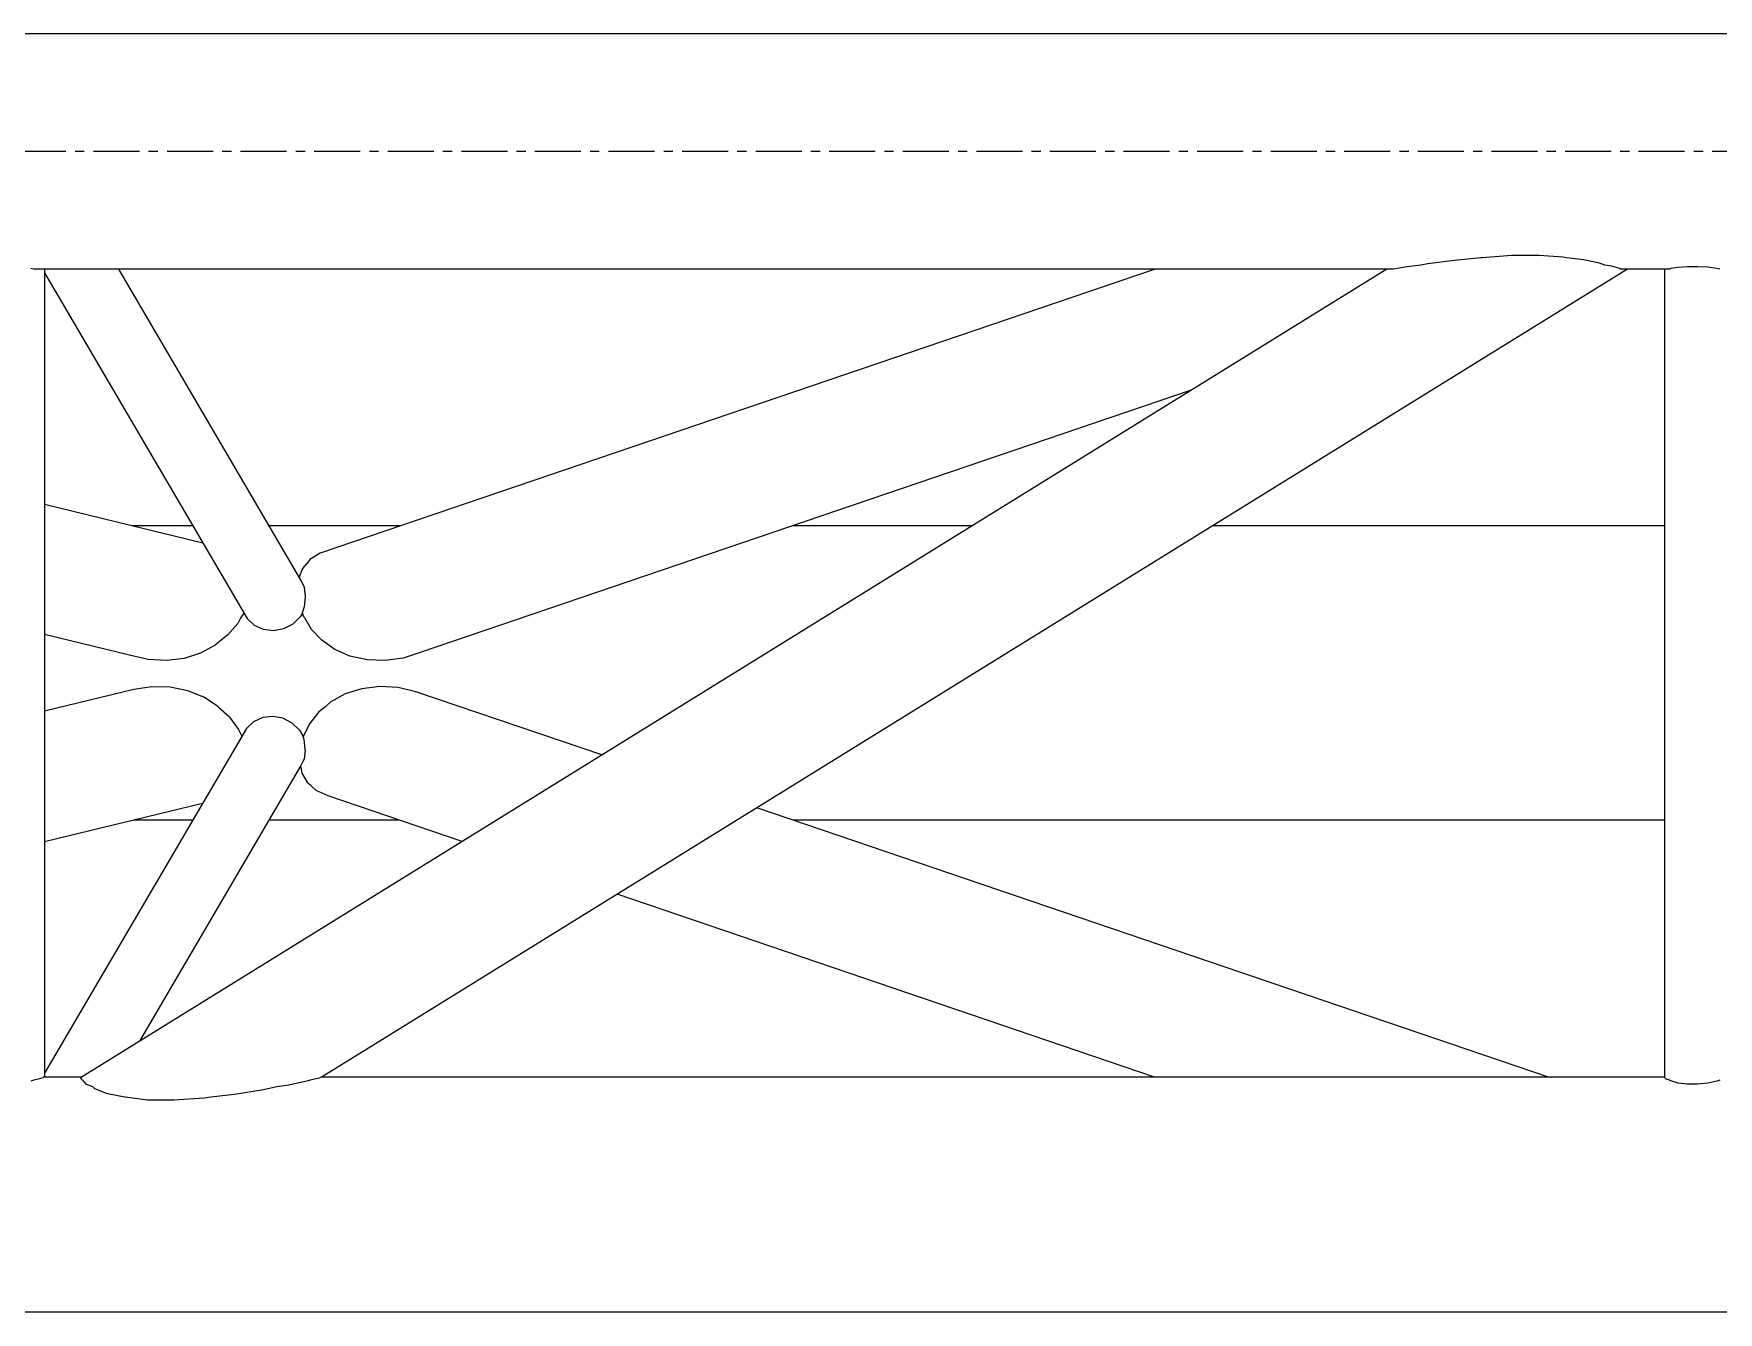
# Model space of a CAD drawing. Header units: millimetres. Extents: x 5143 to 30813, y 232 to 21408.
# Drawn here: x 10970.8 to 11261.6, y 7430 to 7650.6 of the extents above; entities that cross this region are included whole.
import ezdxf

# ---------------------------------------------------------------- set-up
doc = ezdxf.new("R2010")
doc.units = ezdxf.units.MM
doc.header["$LTSCALE"] = 0.25
doc.linetypes.add('CENTER', pattern=[50.8, 31.75, -6.35, 6.35, -6.35])
doc.linetypes.add('XKITLINE00', pattern=[0])

msp = doc.modelspace()

# ---------------------------------------------------------------- linework, layer by layer
at = {"color": 8, "linetype": 'XKITLINE00'}
for p, q in [((11718.97, 7650.57), (10454.1, 7650.57)), ((11230.71, 7612.32), (11225.99, 7612.29)), ((11234.78, 7612.02), (11230.71, 7612.32)), ((10970.88, 7609.97), (10970.38, 7610.08)), ((11205.36, 7609.97), (10970.88, 7609.97)), ((10971.64, 7609.96), (10970.88, 7609.97)), ((10972.45, 7609.95), (10971.64, 7609.96)), ((10972.26, 7609.97), (10972.23, 7609.95)), ((10972.61, 7609.93), (10972.45, 7609.95)), ((10972.65, 7609.97), (10972.61, 7609.93)), ((10972.73, 7609.97), (10972.73, 7470.61)), ((11204.41, 7609.94), (10978.91, 7470.45)), ((10985.48, 7609.97), (11016.96, 7556.21)), ((11164.43, 7609.97), (11020.29, 7560.97)), ((11245.95, 7609.97), (11020.64, 7470.6)), ((11205.35, 7609.97), (11204.41, 7609.94)), ((11204.53, 7609.97), (11204.47, 7609.95)), ((11205.49, 7609.97), (11205.35, 7609.97)), ((11207.89, 7610.37), (11205.49, 7609.97)), ((11210.26, 7610.63), (11207.89, 7610.37)), ((11211.48, 7610.86), (11210.26, 7610.63)), ((11216.02, 7611.47), (11211.48, 7610.86)), ((11220.62, 7611.88), (11216.02, 7611.47)), ((11220.88, 7611.92), (11220.62, 7611.88)), ((11225.99, 7612.29), (11220.88, 7611.92)), ((11235.47, 7611.88), (11234.78, 7612.02)), ((11238.32, 7611.57), (11235.47, 7611.88)), ((11241.12, 7610.99), (11238.32, 7611.57)), ((11242.03, 7610.63), (11241.12, 7610.99)), ((11243.25, 7610.45), (11242.03, 7610.63)), ((11244.73, 7610.03), (11243.25, 7610.45)), ((11244.73, 7610.03), (11244.78, 7609.97)), ((11253.19, 7609.97), (11244.78, 7609.97)), ((11245.77, 7609.95), (11244.78, 7609.97)), ((11245.83, 7609.93), (11245.77, 7609.95)), ((11245.91, 7609.97), (11245.83, 7609.93)), ((11252.6, 7609.96), (11252.32, 7609.94)), ((11252.32, 7609.94), (11252.32, 7470.49)), ((11252.48, 7609.97), (11252.46, 7609.95)), ((11253.18, 7609.97), (11252.6, 7609.96)), ((11253.41, 7610.05), (11253.18, 7609.97)), ((11254.67, 7610.26), (11253.41, 7610.05)), ((11256.26, 7610.37), (11254.67, 7610.26)), ((11258.02, 7610.37), (11256.26, 7610.37)), ((11259.78, 7610.27), (11258.02, 7610.37)), ((11261.37, 7610.08), (11259.78, 7610.27)), ((11261.87, 7609.97), (11261.37, 7610.08)), ((10972.73, 7609.34), (11007.69, 7549.65)), ((11170.63, 7589.05), (11037.55, 7543.81)), ((11000.04, 7562.7), (10972.73, 7569.34)), ((10998.3, 7565.67), (10987.81, 7565.67)), ((11034.12, 7565.67), (11011.34, 7565.67)), ((11132.84, 7565.67), (11101.87, 7565.67)), ((11252.32, 7565.67), (11174.33, 7565.67)), ((11020.29, 7560.97), (11018.53, 7559.85)), ((11017.24, 7558.33), (11016.61, 7556.67)), ((11018.29, 7559.52), (11017.24, 7558.33)), ((11018.53, 7559.85), (11018.29, 7559.52)), ((11016.96, 7556.21), (11016.83, 7556.3)), ((11016.96, 7556.21), (11017.33, 7555.48)), ((11017.33, 7555.48), (11017.54, 7555.09)), ((11017.54, 7555.09), (11017.72, 7553.55)), ((11017.52, 7551.71), (11017.17, 7550.68)), ((11017.69, 7553.35), (11017.52, 7551.71)), ((11017.72, 7553.55), (11017.69, 7553.35)), ((11006.09, 7548.84), (11004.32, 7546.8)), ((11006.61, 7549.84), (11006.09, 7548.84)), ((11007.13, 7550.59), (11006.61, 7549.84)), ((11008.93, 7548.48), (11007.69, 7549.65)), ((11010.5, 7547.77), (11008.93, 7548.48)), ((11015.57, 7548.72), (11013.99, 7547.89)), ((11016.7, 7549.83), (11015.57, 7548.72)), ((11016.83, 7549.96), (11016.7, 7549.83)), ((11017.11, 7550.45), (11016.83, 7549.96)), ((11017.17, 7550.68), (11017.11, 7550.45)), ((11017.17, 7550.69), (11017.44, 7550.01)), ((11017.44, 7550.01), (11017.57, 7549.83)), ((11017.57, 7549.83), (11018.72, 7547.86)), ((10987.63, 7543.31), (10972.73, 7546.93)), ((11003.28, 7546.02), (11002.17, 7545.05)), ((11004.32, 7546.8), (11003.28, 7546.02)), ((11012.24, 7547.56), (11010.5, 7547.77)), ((11013.99, 7547.89), (11012.24, 7547.56)), ((11018.72, 7547.86), (11020.53, 7546.02)), ((11020.53, 7546.02), (11020.59, 7545.96)), ((11022.8, 7544.35), (11020.59, 7545.96)), ((10987.63, 7543.31), (10987.54, 7543.34)), ((10990.63, 7542.59), (10987.63, 7543.31)), ((10993.74, 7542.41), (10990.63, 7542.59)), ((10996.8, 7542.78), (10993.74, 7542.41)), ((10999.66, 7543.67), (10996.8, 7542.78)), ((11002.17, 7545.05), (10999.66, 7543.67)), ((11025.44, 7543.19), (11022.8, 7544.35)), ((11028.39, 7542.54), (11025.44, 7543.19)), ((11031.49, 7542.43), (11028.39, 7542.54)), ((11034.6, 7542.86), (11031.49, 7542.43)), ((11037.55, 7543.81), (11034.6, 7542.86)), ((10988.12, 7537.43), (10972.73, 7533.68)), ((10991.25, 7537.9), (10988.12, 7537.43)), ((10994.41, 7537.83), (10991.25, 7537.9)), ((10997.45, 7537.22), (10994.41, 7537.83)), ((11000.21, 7536.11), (10997.45, 7537.22)), ((11027.49, 7537.56), (11024.63, 7536.67)), ((11030.57, 7537.93), (11027.49, 7537.56)), ((11033.74, 7537.75), (11030.57, 7537.93)), ((11036.82, 7537.04), (11033.74, 7537.75)), ((11068.91, 7526.13), (11036.82, 7537.04)), ((11002.56, 7534.54), (11000.21, 7536.11)), ((11002.56, 7534.54), (11002.77, 7534.31)), ((11004.63, 7532.66), (11002.77, 7534.31)), ((11021.04, 7534.31), (11020.07, 7533.55)), ((11022.14, 7535.3), (11021.04, 7534.31)), ((11024.63, 7536.67), (11022.14, 7535.3)), ((11004.63, 7532.66), (11006.17, 7530.52)), ((11008.81, 7531.86), (11007.57, 7530.7)), ((11010.38, 7532.58), (11008.81, 7531.86)), ((11012.12, 7532.79), (11010.38, 7532.58)), ((11013.87, 7532.47), (11012.12, 7532.79)), ((11015.45, 7531.64), (11013.87, 7532.47)), ((11016.6, 7530.51), (11015.45, 7531.64)), ((11018.45, 7531.52), (11018.01, 7530.51)), ((11020.07, 7533.55), (11018.45, 7531.52)), ((11007.57, 7530.7), (10972.73, 7471.21)), ((11006.17, 7530.52), (11006.8, 7529.4)), ((11016.71, 7530.4), (11016.6, 7530.51)), ((11016.71, 7530.4), (11017.28, 7529.42)), ((11017.28, 7529.42), (11017.49, 7528.8)), ((11017.33, 7529.33), (11017.32, 7529.3)), ((11018.01, 7530.51), (11017.33, 7529.33)), ((11017.49, 7528.8), (11017.66, 7527.15)), ((11017.51, 7525.42), (11017.31, 7525.03)), ((11017.7, 7526.96), (11017.51, 7525.42)), ((11017.66, 7527.15), (11017.7, 7526.96)), ((11016.94, 7524.3), (10989.1, 7476.76)), ((11016.88, 7524.18), (11017.02, 7523.71)), ((11017.31, 7525.03), (11016.94, 7524.3)), ((11017.02, 7523.71), (11017.12, 7523)), ((11017.12, 7523), (11018.11, 7521.33)), ((11018.66, 7520.88), (11018.11, 7521.33)), ((11019.6, 7520.01), (11018.66, 7520.88)), ((11021.65, 7519.06), (11019.6, 7520.01)), ((11000, 7517.78), (10972.73, 7511.15)), ((11044.78, 7511.2), (11021.65, 7519.06)), ((11232.32, 7470.57), (11095.68, 7517.02)), ((10998.3, 7514.87), (10988.07, 7514.87)), ((11033.98, 7514.87), (11011.42, 7514.87)), ((11252.32, 7514.87), (11102.01, 7514.87)), ((11164.29, 7470.57), (11071.56, 7502.1)), ((10970.88, 7470.04), (10970.38, 7469.84)), ((10971.64, 7470.18), (10970.88, 7470.04)), ((10972.45, 7470.45), (10971.64, 7470.18)), ((10972.61, 7470.62), (10972.45, 7470.45)), ((10979.1, 7470.57), (10972.57, 7470.57)), ((10972.73, 7470.61), (10972.59, 7470.6)), ((10972.73, 7470.61), (10972.61, 7470.62)), ((10978.91, 7470.45), (10979.17, 7470.06)), ((10979.27, 7470.03), (10979.17, 7470.06)), ((10979.27, 7470.03), (10979.87, 7469.32)), ((11018.23, 7469.93), (11014.87, 7469.18)), ((11018.56, 7470.03), (11018.23, 7469.93)), ((11020.13, 7470.37), (11018.56, 7470.03)), ((11020.6, 7470.61), (11020.13, 7470.37)), ((11252.32, 7470.57), (11020.52, 7470.57)), ((11020.64, 7470.6), (11020.58, 7470.6)), ((11020.64, 7470.6), (11020.6, 7470.61)), ((11252.32, 7470.49), (11252.6, 7470.21)), ((11253.18, 7470.03), (11252.6, 7470.21)), ((11253.41, 7469.89), (11253.18, 7470.03)), ((11254.67, 7469.52), (11253.41, 7469.89)), ((11261.87, 7470.03), (11261.37, 7469.84)), ((10981.07, 7468.85), (10979.87, 7469.32)), ((10981.4, 7468.54), (10981.07, 7468.85)), ((10983.57, 7467.68), (10981.4, 7468.54)), ((10986.6, 7467.11), (10983.57, 7467.68)), ((10986.72, 7467.07), (10986.6, 7467.11)), ((10990.48, 7466.6), (10986.72, 7467.07)), ((11000.25, 7466.94), (10995.06, 7466.56)), ((11001.43, 7467.11), (11000.25, 7466.94)), ((11005.48, 7467.54), (11001.43, 7467.11)), ((11010.51, 7468.34), (11005.48, 7467.54)), ((11012.84, 7468.85), (11010.51, 7468.34)), ((11014.87, 7469.18), (11012.84, 7468.85)), ((11256.26, 7469.32), (11254.67, 7469.52)), ((11258.02, 7469.31), (11256.26, 7469.32)), ((11259.78, 7469.49), (11258.02, 7469.31)), ((11261.37, 7469.84), (11259.78, 7469.49)), ((10995.06, 7466.56), (10990.48, 7466.6)), ((11718.96, 7429.97), (10454.1, 7429.97))]:
    msp.add_line(p, q, dxfattribs=at)
at = {"color": 8, "linetype": 'CENTER'}
msp.add_line((11840, 7630.27), (10454.1, 7630.27), dxfattribs=at)

doc.saveas('drawing.dxf')
